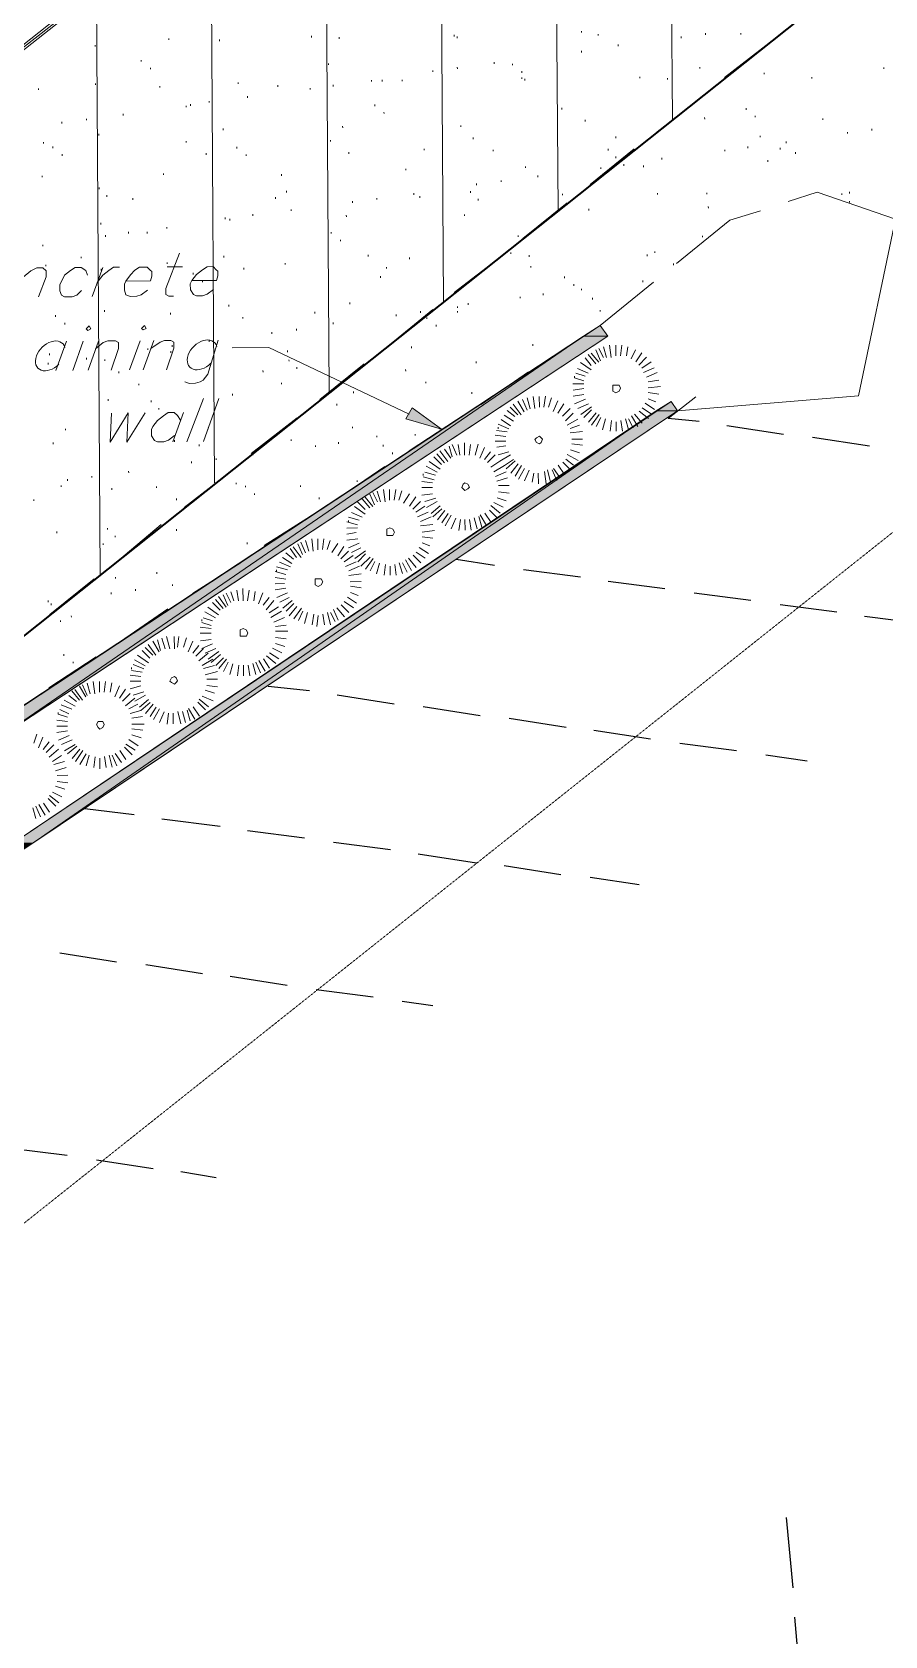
# Model space of a CAD drawing. Header units: inches. Extents: x -5728 to 15181, y 9834 to 15140.
# Drawn here: x 5529 to 5974, y 13325 to 14161 of the extents above; entities that cross this region are included whole.
import ezdxf

# ---------------------------------------------------------------- set-up
doc = ezdxf.new("R2010")
doc.units = ezdxf.units.IN
doc.header["$MEASUREMENT"] = 0
doc.linetypes.add('IMPORT-DASHEDX2 _4_', pattern=[0.1125, 0.075, -0.0375])
for name, color, linetype, lineweight in [('Building Setbacks', 1, 'IMPORT-DASHEDX2 _4_', 9), ('PDF_Geometry', 1, 'Continuous', 9), ('PDF_Solid Fills', 1, 'Continuous', 9), ('site plan converted for PDF_dwg', 1, 'Continuous', 9)]:
    doc.layers.add(name, color=color, linetype=linetype, lineweight=lineweight)

# ---------------------------------------------------------------- blocks, each defined once
blk = doc.blocks.new('site plan converted for PDF_dwg-1480341-SITE PLAN')
at = {"layer": 'PDF_Solid Fills', "lineweight": 15}
for points in [[(3700.12, 4128.2), (3712.92, 4128.2), (3708.92, 4133.8), (3705.03, 4131.32)], [(3382.52, 3921.8), (3395.32, 3921.8), (3700.12, 4128.2), (3400.93, 3933.76)], [(3395.32, 3921.8), (3700.12, 4128.2), (3712.92, 4128.2), (3413.6, 3933.68)], [(3625.72, 4080.2), (3607.32, 4085.8), (3610.52, 4091.4)], [(3737.72, 4089), (3748.92, 4089), (3745.72, 4093.8)], [(3400.92, 3865.8), (3411.32, 3865.8), (3737.72, 4089), (3502.45, 3933.08)], [(3411.32, 3865.8), (3737.72, 4089), (3748.92, 4089), (3512.98, 3933.01)], [(3404.12, 3861), (3400.92, 3865.8), (3411.32, 3865.8)]]:
    blk.add_hatch(color=155, dxfattribs=at).paths.add_polyline_path(points, flags=0)
at = {"layer": 'Building Setbacks', "color": 147}
blk.add_line((987.35, 1770.42), (4303.47, 4372.18), dxfattribs=at)
at = {"layer": 'PDF_Geometry', "color": 155, "lineweight": 15}
for p, q in [((3747.32, 4241), (3747.32, 4546.6)), ((3687.32, 4193.8), (3687.32, 4499.4)), ((3627.32, 4146.6), (3627.32, 4452.2)), ((3567.32, 4100.2), (3567.32, 4405)), ((3507.32, 4053), (3507.32, 4357.8)), ((3447.32, 4005.8), (3447.32, 4310.6)), ((3428.12, 4295.4), (3404.12, 4277)), ((3484.92, 4285), (3484.92, 4284.2)), ((3511.32, 4284.2), (3511.32, 4283.4)), ((3559.32, 4285.8), (3559.32, 4285)), ((3573.72, 4285), (3573.72, 4284.2)), ((3633.72, 4285.8), (3633.72, 4285)), ((3635.32, 4285), (3635.32, 4284.2)), ((3700.12, 4287.4), (3700.12, 4286.6)), ((3708.92, 4285.8), (3708.92, 4285)), ((3752.12, 4284.2), (3752.12, 4283.4)), ((3764.92, 4285.8), (3764.92, 4285)), ((3783.32, 4285.8), (3783.32, 4285)), ((3446.52, 4281.8), (3446.52, 4281)), ((3687.32, 4275.4), (3687.32, 4274.6)), ((3700.12, 4277), (3700.12, 4276.2)), ((3719.32, 4280.2), (3719.32, 4279.4)), ((3774.52, 4262.6), (3798.52, 4281)), ((3470.52, 4273.8), (3470.52, 4273)), ((3475.32, 4269.8), (3475.32, 4269)), ((3568.12, 4271.4), (3568.12, 4270.6)), ((3622.52, 4267.4), (3622.52, 4266.6)), ((3635.32, 4269), (3635.32, 4268.2)), ((3654.52, 4271.4), (3654.52, 4270.6)), ((3664.12, 4270.6), (3664.12, 4269.8)), ((3668.92, 4266.6), (3668.92, 4265.8)), ((3761.72, 4268.2), (3761.72, 4267.4)), ((3857.72, 4267.4), (3857.72, 4266.6)), ((3416.92, 4259.4), (3416.92, 4258.6)), ((3446.52, 4261.8), (3446.52, 4261)), ((3480.12, 4260.2), (3480.12, 4259.4)), ((3520.92, 4261.8), (3520.92, 4261)), ((3541.72, 4260.2), (3541.72, 4259.4)), ((3558.52, 4258.6), (3558.52, 4257.8)), ((3570.52, 4260.2), (3570.52, 4259.4)), ((3590.52, 4262.6), (3590.52, 4261.8)), ((3596.12, 4262.6), (3596.12, 4261.8)), ((3606.52, 4262.6), (3606.52, 4261.8)), ((3668.92, 4263.4), (3668.92, 4262.6)), ((3670.52, 4262.6), (3670.52, 4261.8)), ((3730.52, 4263.4), (3730.52, 4262.6)), ((3744.92, 4262.6), (3744.92, 4261.8)), ((3795.32, 4265), (3795.32, 4264.2)), ((3820.12, 4262.6), (3820.12, 4261.8)), ((3496.12, 4250.6), (3496.12, 4249.8)), ((3505.72, 4252.2), (3505.72, 4251.4)), ((3525.72, 4254.6), (3525.72, 4253.8)), ((3739.32, 4234.6), (3763.32, 4253)), ((3428.92, 4241.8), (3428.92, 4241)), ((3441.72, 4243.4), (3441.72, 4242.6)), ((3460.92, 4245.8), (3460.92, 4245)), ((3493.72, 4249.8), (3493.72, 4249)), ((3592.12, 4249.8), (3592.12, 4249)), ((3596.92, 4245.8), (3596.92, 4245)), ((3689.72, 4247.4), (3689.72, 4246.6)), ((3764.12, 4241.8), (3764.12, 4241)), ((3785.72, 4246.6), (3785.72, 4245.8)), ((3790.52, 4242.6), (3790.52, 4241.8)), ((3448.12, 4235.4), (3448.12, 4234.6)), ((3512.92, 4237.8), (3512.92, 4237)), ((3575.32, 4238.6), (3575.32, 4237.8)), ((3636.92, 4238.6), (3636.92, 4237.8)), ((3701.72, 4241), (3701.72, 4240.2)), ((3825.72, 4241), (3825.72, 4240.2)), ((3838.52, 4233.8), (3838.52, 4233)), ((3851.32, 4235.4), (3851.32, 4234.6)), ((3419.32, 4231.4), (3419.32, 4230.6)), ((3424.12, 4229), (3424.12, 4228.2)), ((3428.92, 4225), (3428.92, 4224.2)), ((3493.72, 4231.4), (3493.72, 4230.6)), ((3504.12, 4225), (3504.12, 4224.2)), ((3520.12, 4228.2), (3520.12, 4227.4)), ((3568.92, 4231.4), (3568.92, 4230.6)), ((3578.52, 4225), (3578.52, 4224.2)), ((3617.72, 4226.6), (3617.72, 4225.8)), ((3643.32, 4232.2), (3643.32, 4231.4)), ((3653.72, 4225.8), (3653.72, 4225)), ((3704.12, 4207.4), (3727.32, 4225.8)), ((3713.72, 4225.8), (3713.72, 4225)), ((3717.72, 4232.2), (3717.72, 4231.4)), ((3728.12, 4225.8), (3728.12, 4225)), ((3774.52, 4225), (3774.52, 4224.2)), ((3786.52, 4226.6), (3786.52, 4225.8)), ((3792.92, 4232.2), (3792.92, 4231.4)), ((3803.32, 4225.8), (3803.32, 4225)), ((3806.52, 4229), (3806.52, 4228.2)), ((3524.92, 4224.2), (3524.92, 4223.4)), ((3670.52, 4217), (3670.52, 4216.2)), ((3717.72, 4221.8), (3717.72, 4221)), ((3721.72, 4217.8), (3721.72, 4217)), ((3732.12, 4217), (3732.12, 4216.2)), ((3741.72, 4221), (3741.72, 4220.2)), ((3796.92, 4219.4), (3796.92, 4218.6)), ((3811.32, 4223.4), (3811.32, 4222.6)), ((3418.52, 4213.8), (3418.52, 4213)), ((3481.72, 4214.6), (3481.72, 4213.8)), ((3543.32, 4213.8), (3543.32, 4213)), ((3608.12, 4216.2), (3608.12, 4215.4)), ((3644.92, 4208.2), (3644.92, 4207.4)), ((3657.72, 4209.8), (3657.72, 4209)), ((3676.92, 4212.2), (3676.92, 4211.4)), ((3709.72, 4216.2), (3709.72, 4215.4)), ((3448.12, 4207.4), (3448.12, 4206.6)), ((3452.12, 4203.4), (3452.12, 4202.6)), ((3465.72, 4201.8), (3465.72, 4201)), ((3540.12, 4201.8), (3540.12, 4201)), ((3545.72, 4205), (3545.72, 4204.2)), ((3592.92, 4201), (3592.92, 4200.2)), ((3612.12, 4203.4), (3612.12, 4202.6)), ((3615.32, 4201.8), (3615.32, 4201)), ((3641.72, 4204.2), (3641.72, 4203.4)), ((3645.72, 4200.2), (3645.72, 4199.4)), ((3689.72, 4202.6), (3689.72, 4201.8)), ((3739.32, 4202.6), (3739.32, 4201.8)), ((3764.92, 4202.6), (3764.92, 4201.8)), ((3835.32, 4201.8), (3835.32, 4201)), ((3839.32, 4202.6), (3839.32, 4201.8)), ((3513.72, 4191.4), (3513.72, 4190.6)), ((3528.12, 4193), (3528.12, 4192.2)), ((3548.12, 4195.4), (3548.12, 4194.6)), ((3576.92, 4192.2), (3576.92, 4191.4)), ((3580.12, 4199.4), (3580.12, 4198.6)), ((3638.52, 4192.2), (3638.52, 4191.4)), ((3668.92, 4179.4), (3692.12, 4197.8)), ((3703.32, 4194.6), (3703.32, 4193.8)), ((3765.72, 4195.4), (3765.72, 4194.6)), ((3839.32, 4197.8), (3839.32, 4197)), ((3448.92, 4189), (3448.92, 4188.2)), ((3463.32, 4184.2), (3463.32, 4183.4)), ((3472.92, 4184.2), (3472.92, 4183.4)), ((3483.32, 4186.6), (3483.32, 4185.8)), ((3516.12, 4190.6), (3516.12, 4189.8)), ((3568.92, 4183.4), (3568.92, 4182.6)), ((3418.52, 4177.8), (3418.52, 4177)), ((3451.32, 4182.6), (3451.32, 4181.8)), ((3573.72, 4179.4), (3573.72, 4178.6)), ((3666.52, 4181), (3666.52, 4180.2)), ((3762.52, 4180.2), (3762.52, 4179.4)), ((3420.12, 4167.4), (3420.12, 4166.6)), ((3438.52, 4171.4), (3438.52, 4170.6)), ((3483.32, 4168.2), (3483.32, 4167.4)), ((3512.92, 4171.4), (3512.92, 4170.6)), ((3544.92, 4167.4), (3544.92, 4166.6)), ((3588.12, 4171.4), (3588.12, 4170.6)), ((3609.72, 4169.8), (3609.72, 4169)), ((3632.92, 4151.4), (3656.92, 4169.8)), ((3662.52, 4172.2), (3662.52, 4171.4)), ((3672.12, 4170.6), (3672.12, 4169.8)), ((3733.72, 4170.6), (3733.72, 4169.8)), ((3737.72, 4172.2), (3737.72, 4171.4)), ((3444.12, 4150.6), (3449.72, 4165.8)), ((3448.92, 4165), (3448.92, 4164.2)), ((3483.32, 4165.8), (3491.32, 4165.8)), ((3496.92, 4162.6), (3496.92, 4161.8)), ((3501.72, 4158.6), (3501.72, 4157.8)), ((3523.32, 4165), (3523.32, 4164.2)), ((3594.52, 4160.2), (3594.52, 4159.4)), ((3597.72, 4165), (3597.72, 4164.2)), ((3672.92, 4165), (3672.92, 4164.2)), ((3690.52, 4159.4), (3690.52, 4158.6)), ((3747.32, 4165.8), (3747.32, 4165)), ((3679.32, 4150.6), (3679.32, 4149.8)), ((3695.32, 4155.4), (3695.32, 4154.6)), ((3699.32, 4153), (3699.32, 4152.2)), ((3731.32, 4157), (3731.32, 4156.2)), ((3450.52, 4143.4), (3450.52, 4142.6)), ((3484.92, 4141.8), (3484.92, 4141)), ((3515.32, 4145.8), (3515.32, 4145)), ((3560.12, 4141.8), (3560.12, 4141)), ((3578.52, 4146.6), (3578.52, 4145.8)), ((3597.72, 4123.4), (3621.72, 4142.6)), ((3615.32, 4141.8), (3615.32, 4141)), ((3634.52, 4144.2), (3634.52, 4143.4)), ((3634.52, 4141.8), (3634.52, 4141)), ((3640.12, 4145.8), (3640.12, 4145)), ((3667.32, 4149), (3667.32, 4148.2)), ((3704.92, 4148.2), (3704.92, 4147.4)), ((3708.92, 4141.8), (3708.92, 4141)), ((3424.92, 4141), (3424.92, 4140.2)), ((3429.72, 4137), (3429.72, 4136.2)), ((3522.52, 4139.4), (3522.52, 4138.6)), ((3550.52, 4133), (3550.52, 4132.2)), ((3569.72, 4136.2), (3569.72, 4135.4)), ((3602.52, 4140.2), (3602.52, 4139.4)), ((3618.52, 4138.6), (3618.52, 4137.8)), ((3623.32, 4134.6), (3623.32, 4133.8)), ((3430.52, 4127.4), (3424.92, 4112.2)), ((3439.32, 4127.4), (3433.72, 4112.2)), ((3441.72, 4112.2), (3447.32, 4127.4)), ((3468.92, 4127.4), (3463.32, 4112.2)), ((3470.52, 4112.2), (3476.12, 4127.4)), ((3485.72, 4125), (3485.72, 4124.2)), ((3504.92, 4127.4), (3504.92, 4126.6)), ((3537.72, 4131.4), (3537.72, 4130.6)), ((3420.92, 4116.2), (3420.92, 4115.4)), ((3421.72, 4121), (3421.72, 4120.2)), ((3440.92, 4118.6), (3440.92, 4117.8)), ((3450.52, 4117.8), (3450.52, 4117)), ((3472.92, 4123.4), (3472.92, 4122.6)), ((3484.92, 4121.8), (3484.92, 4121)), ((3545.72, 4121.8), (3545.72, 4121)), ((3546.52, 4117), (3546.52, 4116.2)), ((3610.52, 4123.4), (3610.52, 4122.6)), ((3673.72, 4124.2), (3673.72, 4123.4)), ((3700.92, 4117), (3704.12, 4113)), ((3702.52, 4118.6), (3706.52, 4113.8)), ((3704.12, 4119.4), (3708.12, 4114.6)), ((3706.52, 4121), (3708.92, 4115.4)), ((3708.12, 4121.8), (3710.52, 4117)), ((3710.52, 4122.6), (3712.12, 4117)), ((3713.72, 4123.4), (3714.52, 4117)), ((3716.92, 4123.4), (3716.92, 4117.8)), ((3720.12, 4123.4), (3719.32, 4117.8)), ((3723.32, 4122.6), (3722.52, 4117.8)), ((3727.32, 4121), (3724.92, 4116.2)), ((3730.52, 4119.4), (3727.32, 4114.6)), ((3732.92, 4117), (3728.92, 4113)), ((3457.72, 4111.4), (3457.72, 4110.6)), ((3532.92, 4111.4), (3532.92, 4110.6)), ((3550.52, 4113), (3550.52, 4112.2)), ((3562.52, 4096.2), (3585.72, 4114.6)), ((3607.32, 4111.4), (3607.32, 4110.6)), ((3644.12, 4115.4), (3644.12, 4114.6)), ((3671.32, 4109.8), (3646.52, 4093)), ((3696.12, 4109), (3700.92, 4107.4)), ((3696.92, 4111.4), (3702.52, 4109)), ((3698.52, 4114.6), (3704.12, 4110.6)), ((3735.32, 4114.6), (3730.52, 4111.4)), ((3736.92, 4111.4), (3731.32, 4109)), ((3738.52, 4109), (3732.92, 4106.6)), ((3468.12, 4105), (3468.12, 4104.2)), ((3516.92, 4099.4), (3516.92, 4098.6)), ((3542.52, 4105), (3542.52, 4104.2)), ((3580.12, 4100.2), (3580.12, 4099.4)), ((3617.72, 4105), (3617.72, 4104.2)), ((3641.72, 4099.4), (3641.72, 4098.6)), ((3694.52, 4103.4), (3700.12, 4103.4)), ((3694.52, 4100.2), (3700.12, 4101)), ((3739.32, 4105), (3733.72, 4104.2)), ((3740.12, 4101.8), (3733.72, 4101)), ((3452.12, 4097), (3452.12, 4096.2)), ((3474.52, 4096.2), (3474.52, 4095.4)), ((3478.52, 4092.2), (3478.52, 4091.4)), ((3492.92, 4074.6), (3501.72, 4097)), ((3501.72, 4074.6), (3509.72, 4097)), ((3571.32, 4093.8), (3571.32, 4093)), ((3661.72, 4091.4), (3665.72, 4087.4)), ((3663.32, 4093), (3667.32, 4087.4)), ((3665.72, 4094.6), (3668.92, 4089)), ((3668.12, 4095.4), (3670.52, 4089.8)), ((3670.52, 4096.2), (3672.12, 4090.6)), ((3673.72, 4097), (3674.52, 4090.6)), ((3676.92, 4097), (3676.92, 4091.4)), ((3680.12, 4097), (3679.32, 4091.4)), ((3683.32, 4096.2), (3681.72, 4091.4)), ((3686.52, 4094.6), (3684.12, 4089)), ((3689.72, 4093), (3686.52, 4088.2)), ((3694.52, 4097), (3700.12, 4097.8)), ((3695.32, 4093), (3700.92, 4095.4)), ((3696.92, 4090.6), (3702.52, 4093)), ((3698.52, 4087.4), (3704.12, 4091.4)), ((3736.92, 4089.8), (3732.12, 4093)), ((3739.32, 4097.8), (3733.72, 4098.6)), ((3733.72, 4095.4), (3737.72, 4093.8)), ((3758.52, 4096.2), (3744.12, 4085)), ((3491.32, 4089.8), (3485.72, 4074.6)), ((3526.52, 4068.2), (3550.52, 4086.6)), ((3633.72, 4085), (3608.92, 4069)), ((3655.32, 4082.6), (3660.92, 4080.2)), ((3656.92, 4085), (3661.72, 4081.8)), ((3658.52, 4087.4), (3663.32, 4084.2)), ((3660.12, 4089.8), (3664.12, 4086.6)), ((3692.92, 4090.6), (3688.92, 4086.6)), ((3694.52, 4088.2), (3690.52, 4084.2)), ((3696.92, 4085), (3691.32, 4081.8)), ((3700.12, 4085.8), (3704.12, 4089.8)), ((3702.52, 4083.4), (3706.52, 4088.2)), ((3704.12, 4081.8), (3708.12, 4087.4)), ((3706.52, 4081), (3708.92, 4085.8)), ((3709.72, 4079.4), (3711.32, 4085)), ((3713.72, 4078.6), (3714.52, 4084.2)), ((3716.92, 4078.6), (3716.92, 4083.4)), ((3720.12, 4078.6), (3719.32, 4084.2)), ((3723.32, 4079.4), (3721.72, 4085)), ((3725.72, 4080.2), (3723.32, 4085)), ((3728.12, 4081), (3724.92, 4086.6)), ((3730.52, 4082.6), (3726.52, 4087.4)), ((3733.72, 4085), (3728.92, 4089)), ((3735.32, 4087.4), (3730.52, 4090.6)), ((3423.32, 4074.6), (3423.32, 4073.8)), ((3429.72, 4081.8), (3429.72, 4081)), ((3486.52, 4075.4), (3486.52, 4074.6)), ((3504.12, 4081.8), (3504.12, 4081)), ((3547.32, 4075.4), (3547.32, 4074.6)), ((3579.32, 4081.8), (3579.32, 4081)), ((3592.12, 4077), (3592.12, 4076.2)), ((3612.12, 4077.8), (3612.12, 4077)), ((3624.92, 4081), (3624.92, 4080.2)), ((3653.72, 4077), (3659.32, 4076.2)), ((3654.52, 4079.4), (3660.12, 4078.6)), ((3655.32, 4081), (3655.32, 4080.2)), ((3697.72, 4081.8), (3692.92, 4080.2)), ((3699.32, 4078.6), (3692.92, 4077.8)), ((3699.32, 4074.6), (3693.72, 4074.6)), ((3499.32, 4073), (3499.32, 4072.2)), ((3508.12, 4065.8), (3508.12, 4065)), ((3527.32, 4068.2), (3527.32, 4067.4)), ((3560.12, 4072.2), (3560.12, 4071.4)), ((3572.12, 4073.8), (3572.12, 4073)), ((3595.32, 4072.2), (3595.32, 4071.4)), ((3600.12, 4068.2), (3600.12, 4067.4)), ((3621.72, 4065.8), (3625.72, 4061.8)), ((3623.32, 4067.4), (3627.32, 4062.6)), ((3624.92, 4069), (3628.92, 4063.4)), ((3627.32, 4069.8), (3630.52, 4065)), ((3629.72, 4071.4), (3631.32, 4065.8)), ((3631.32, 4072.2), (3633.72, 4066.6)), ((3634.52, 4072.2), (3635.32, 4066.6)), ((3637.72, 4073), (3637.72, 4066.6)), ((3640.92, 4072.2), (3640.12, 4066.6)), ((3644.92, 4072.2), (3643.32, 4066.6)), ((3648.12, 4070.6), (3645.72, 4065)), ((3651.32, 4068.2), (3648.12, 4064.2)), ((3653.72, 4066.6), (3649.72, 4062.6)), ((3653.72, 4073.8), (3659.32, 4073.8)), ((3654.52, 4070.6), (3659.32, 4071.4)), ((3655.32, 4066.6), (3660.92, 4068.2)), ((3696.92, 4063.4), (3691.32, 4066.6)), ((3692.92, 4069), (3697.72, 4067.4)), ((3699.32, 4071.4), (3693.72, 4072.2)), ((3462.52, 4059.4), (3462.52, 4058.6)), ((3491.32, 4040.2), (3515.32, 4058.6)), ((3495.32, 4064.2), (3495.32, 4063.4)), ((3596.12, 4061), (3571.32, 4044.2)), ((3616.92, 4057.8), (3622.52, 4056.2)), ((3617.72, 4061), (3623.32, 4057.8)), ((3619.32, 4063.4), (3624.92, 4059.4)), ((3659.32, 4057.8), (3653.72, 4055.4)), ((3659.32, 4059.4), (3664.12, 4063.4)), ((3661.72, 4057), (3665.72, 4061.8)), ((3664.12, 4055.4), (3667.32, 4061)), ((3665.72, 4053.8), (3668.92, 4059.4)), ((3668.92, 4053), (3671.32, 4058.6)), ((3680.12, 4051.4), (3679.32, 4057.8)), ((3682.52, 4052.2), (3680.92, 4058.6)), ((3685.72, 4053), (3683.32, 4058.6)), ((3687.32, 4054.6), (3684.12, 4059.4)), ((3689.72, 4056.2), (3686.52, 4061)), ((3692.92, 4058.6), (3688.92, 4062.6)), ((3694.52, 4061), (3690.52, 4064.2)), ((3427.32, 4052.2), (3427.32, 4051.4)), ((3430.52, 4055.4), (3430.52, 4054.6)), ((3443.32, 4057), (3443.32, 4056.2)), ((3453.72, 4050.6), (3453.72, 4049.8)), ((3476.92, 4051.4), (3476.92, 4050.6)), ((3518.52, 4053), (3518.52, 4052.2)), ((3523.32, 4051.4), (3523.32, 4050.6)), ((3552.12, 4051.4), (3552.12, 4050.6)), ((3581.72, 4053.8), (3581.72, 4053)), ((3615.32, 4053), (3620.92, 4052.2)), ((3615.32, 4049.8), (3620.92, 4049.8)), ((3616.12, 4057), (3616.12, 4056.2)), ((3616.12, 4055.4), (3621.72, 4053.8)), ((3660.12, 4054.6), (3654.52, 4053)), ((3660.92, 4050.6), (3655.32, 4050.6)), ((3672.92, 4052.2), (3673.72, 4057)), ((3676.12, 4051.4), (3676.12, 4057)), ((3412.92, 4045), (3412.92, 4044.2)), ((3487.32, 4045), (3487.32, 4044.2)), ((3528.12, 4047.4), (3528.12, 4046.6)), ((3561.72, 4045), (3561.72, 4044.2)), ((3581.72, 4042.6), (3585.72, 4038.6)), ((3584.12, 4044.2), (3588.12, 4039.4)), ((3585.72, 4045), (3589.72, 4040.2)), ((3588.12, 4046.6), (3590.52, 4041)), ((3589.72, 4047.4), (3592.12, 4042.6)), ((3592.12, 4048.2), (3593.72, 4042.6)), ((3595.32, 4049), (3596.12, 4042.6)), ((3598.52, 4049), (3598.52, 4043.4)), ((3601.72, 4049), (3600.92, 4043.4)), ((3604.92, 4048.2), (3603.32, 4043.4)), ((3608.92, 4046.6), (3605.72, 4041.8)), ((3612.12, 4045), (3608.92, 4040.2)), ((3614.52, 4042.6), (3610.52, 4038.6)), ((3615.32, 4045.8), (3620.92, 4046.6)), ((3616.92, 4042.6), (3622.52, 4044.2)), ((3617.72, 4039.4), (3623.32, 4042.6)), ((3657.72, 4039.4), (3652.92, 4041.8)), ((3654.52, 4044.2), (3659.32, 4042.6)), ((3660.92, 4046.6), (3655.32, 4047.4)), ((3558.52, 4036.2), (3532.92, 4020.2)), ((3576.92, 4034.6), (3582.52, 4033)), ((3576.92, 4033), (3576.92, 4032.2)), ((3578.52, 4037), (3584.12, 4034.6)), ((3580.12, 4040.2), (3585.72, 4036.2)), ((3616.92, 4040.2), (3612.12, 4037)), ((3618.52, 4037), (3612.92, 4034.6)), ((3620.12, 4034.6), (3614.52, 4032.2)), ((3620.12, 4036.2), (3624.92, 4040.2)), ((3620.92, 4034.6), (3625.72, 4038.6)), ((3623.32, 4033), (3627.32, 4037.8)), ((3625.72, 4031.4), (3628.92, 4036.2)), ((3627.32, 4029.8), (3630.52, 4035.4)), ((3630.52, 4028.2), (3632.92, 4033.8)), ((3634.52, 4027.4), (3635.32, 4033)), ((3637.72, 4027.4), (3637.72, 4033)), ((3640.92, 4027.4), (3640.12, 4033)), ((3644.12, 4028.2), (3642.52, 4033.8)), ((3646.52, 4029), (3644.92, 4034.6)), ((3648.92, 4029.8), (3645.72, 4035.4)), ((3651.32, 4031.4), (3648.12, 4036.2)), ((3654.52, 4033.8), (3650.52, 4037.8)), ((3656.12, 4036.2), (3651.32, 4040.2)), ((3424.92, 4028.2), (3424.92, 4027.4)), ((3451.32, 4029.8), (3451.32, 4029)), ((3455.32, 4025.8), (3455.32, 4025)), ((3456.12, 4012.2), (3479.32, 4031.4)), ((3487.32, 4029), (3487.32, 4028.2)), ((3576.12, 4032.2), (3581.72, 4030.6)), ((3576.12, 4029), (3581.72, 4029)), ((3576.12, 4025.8), (3580.92, 4026.6)), ((3620.92, 4030.6), (3614.52, 4029.8)), ((3621.72, 4027.4), (3615.32, 4026.6)), ((3620.92, 4023.4), (3615.32, 4024.2)), ((3448.92, 4021.8), (3448.92, 4021)), ((3524.12, 4021.8), (3524.12, 4021)), ((3544.12, 4016.2), (3548.12, 4013)), ((3546.52, 4018.6), (3549.72, 4013.8)), ((3548.12, 4019.4), (3552.12, 4013.8)), ((3550.52, 4021), (3552.92, 4015.4)), ((3552.12, 4021.8), (3554.52, 4016.2)), ((3554.52, 4022.6), (3556.12, 4017)), ((3557.72, 4023.4), (3558.52, 4017)), ((3560.92, 4023.4), (3560.92, 4017.8)), ((3564.12, 4023.4), (3563.32, 4017.8)), ((3567.32, 4022.6), (3565.72, 4017.8)), ((3571.32, 4021), (3568.12, 4016.2)), ((3574.52, 4019.4), (3571.32, 4014.6)), ((3576.92, 4017), (3572.92, 4013)), ((3576.12, 4022.6), (3581.72, 4023.4)), ((3576.92, 4018.6), (3582.52, 4021)), ((3578.52, 4016.2), (3583.32, 4018.6)), ((3580.12, 4013), (3585.72, 4017)), ((3616.92, 4013), (3612.12, 4016.2)), ((3618.52, 4015.4), (3613.72, 4018.6)), ((3615.32, 4021), (3619.32, 4019.4)), ((3520.92, 4011.4), (3495.32, 3995.4)), ((3539.32, 4009), (3544.92, 4007.4)), ((3539.32, 4007.4), (3539.32, 4006.6)), ((3540.92, 4011.4), (3546.52, 4009)), ((3542.52, 4013.8), (3547.32, 4010.6)), ((3579.32, 4014.6), (3574.52, 4011.4)), ((3580.92, 4011.4), (3575.32, 4009)), ((3582.52, 4009), (3576.92, 4006.6)), ((3581.72, 4011.4), (3585.72, 4015.4)), ((3583.32, 4009), (3588.12, 4013.8)), ((3585.72, 4007.4), (3589.72, 4013)), ((3588.12, 4006.6), (3590.52, 4011.4)), ((3591.32, 4005), (3592.92, 4010.6)), ((3595.32, 4004.2), (3596.12, 4009.8)), ((3598.52, 4004.2), (3598.52, 4009)), ((3601.72, 4004.2), (3600.92, 4009.8)), ((3604.92, 4005), (3603.32, 4010.6)), ((3607.32, 4005.8), (3604.92, 4010.6)), ((3609.72, 4006.6), (3606.52, 4012.2)), ((3612.12, 4008.2), (3608.12, 4013)), ((3614.52, 4010.6), (3610.52, 4014.6)), ((3420.92, 3985), (3444.12, 4003.4)), ((3455.32, 4004.2), (3455.32, 4003.4)), ((3476.92, 4006.6), (3476.92, 4005.8)), ((3484.92, 4000.2), (3484.92, 3999.4)), ((3538.52, 4006.6), (3544.12, 4005)), ((3538.52, 4003.4), (3544.12, 4002.6)), ((3538.52, 4000.2), (3543.32, 4000.2)), ((3583.32, 4005), (3576.92, 4004.2)), ((3583.32, 4001), (3577.72, 4001)), ((3420.12, 3992.2), (3420.12, 3991.4)), ((3421.72, 3990.6), (3421.72, 3989.8)), ((3452.92, 3996.2), (3452.92, 3995.4)), ((3465.72, 3997.8), (3465.72, 3997)), ((3505.72, 3990.6), (3509.72, 3986.6)), ((3507.32, 3992.2), (3511.32, 3987.4)), ((3508.92, 3993.8), (3512.92, 3988.2)), ((3511.32, 3994.6), (3513.72, 3989)), ((3512.92, 3995.4), (3515.32, 3990.6)), ((3515.32, 3996.2), (3516.92, 3991.4)), ((3518.52, 3997), (3519.32, 3991.4)), ((3521.72, 3997.8), (3521.72, 3991.4)), ((3524.92, 3997), (3524.12, 3991.4)), ((3528.12, 3996.2), (3527.32, 3991.4)), ((3532.12, 3995.4), (3529.72, 3989.8)), ((3535.32, 3993), (3532.12, 3989)), ((3537.72, 3991.4), (3533.72, 3986.6)), ((3538.52, 3997), (3544.12, 3997.8)), ((3539.32, 3993), (3544.92, 3995.4)), ((3540.92, 3990.6), (3545.72, 3993)), ((3542.52, 3987.4), (3547.32, 3991.4)), ((3579.32, 3987.4), (3574.52, 3990.6)), ((3580.92, 3989.8), (3576.12, 3993)), ((3583.32, 3997.8), (3577.72, 3998.6)), ((3577.72, 3995.4), (3581.72, 3993.8)), ((3432.12, 3984.2), (3432.12, 3983.4)), ((3482.52, 3987.4), (3457.72, 3970.6)), ((3500.92, 3982.6), (3505.72, 3981)), ((3501.72, 3985.8), (3507.32, 3982.6)), ((3503.32, 3988.2), (3508.92, 3984.2)), ((3540.12, 3988.2), (3535.32, 3985)), ((3541.72, 3985.8), (3536.12, 3982.6)), ((3543.32, 3982.6), (3537.72, 3980.2)), ((3544.12, 3985.8), (3548.12, 3989.8)), ((3545.72, 3983.4), (3549.72, 3988.2)), ((3548.12, 3981.8), (3552.12, 3987.4)), ((3550.52, 3981), (3552.92, 3985.8)), ((3553.72, 3979.4), (3555.32, 3985)), ((3557.72, 3978.6), (3558.52, 3984.2)), ((3560.12, 3977.8), (3560.92, 3983.4)), ((3564.12, 3978.6), (3563.32, 3984.2)), ((3567.32, 3978.6), (3565.72, 3985)), ((3569.72, 3980.2), (3567.32, 3985)), ((3571.32, 3981), (3568.92, 3986.6)), ((3574.52, 3982.6), (3570.52, 3987.4)), ((3576.92, 3985), (3572.92, 3989)), ((3426.52, 3981.8), (3426.52, 3981)), ((3499.32, 3977.8), (3504.92, 3977)), ((3499.32, 3974.6), (3504.92, 3974.6)), ((3500.12, 3981.8), (3500.12, 3981)), ((3500.12, 3980.2), (3504.92, 3978.6)), ((3544.12, 3978.6), (3538.52, 3977.8)), ((3544.92, 3975.4), (3538.52, 3975.4)), ((3468.92, 3965.8), (3472.92, 3961.8)), ((3470.52, 3967.4), (3474.52, 3963.4)), ((3472.12, 3969), (3476.12, 3963.4)), ((3474.52, 3970.6), (3477.72, 3965)), ((3476.92, 3971.4), (3478.52, 3965.8)), ((3479.32, 3972.2), (3480.92, 3966.6)), ((3481.72, 3973), (3483.32, 3966.6)), ((3485.72, 3973), (3485.72, 3966.6)), ((3488.12, 3973), (3487.32, 3967.4)), ((3492.12, 3972.2), (3490.52, 3967.4)), ((3495.32, 3970.6), (3492.92, 3965)), ((3498.52, 3968.2), (3495.32, 3964.2)), ((3500.92, 3966.6), (3496.92, 3962.6)), ((3499.32, 3970.6), (3504.92, 3971.4)), ((3500.12, 3966.6), (3505.72, 3969)), ((3501.72, 3964.2), (3507.32, 3966.6)), ((3541.72, 3964.2), (3536.92, 3966.6)), ((3544.12, 3971.4), (3538.52, 3972.2)), ((3538.52, 3969), (3543.32, 3967.4)), ((3444.92, 3962.6), (3420.12, 3946.6)), ((3428.12, 3964.2), (3428.12, 3963.4)), ((3432.92, 3960.2), (3432.92, 3959.4)), ((3464.12, 3958.6), (3469.72, 3956.2)), ((3464.92, 3961), (3470.52, 3957.8)), ((3466.52, 3963.4), (3472.12, 3959.4)), ((3503.32, 3964.2), (3498.52, 3960.2)), ((3505.72, 3961), (3500.12, 3957.8)), ((3506.52, 3957.8), (3500.92, 3956.2)), ((3503.32, 3961), (3508.92, 3965)), ((3504.92, 3959.4), (3509.72, 3963.4)), ((3507.32, 3957.8), (3511.32, 3961.8)), ((3508.92, 3956.2), (3512.92, 3961)), ((3511.32, 3954.6), (3513.72, 3959.4)), ((3514.52, 3953), (3516.12, 3958.6)), ((3518.52, 3952.2), (3519.32, 3957.8)), ((3521.72, 3952.2), (3521.72, 3957.8)), ((3524.92, 3952.2), (3524.12, 3957.8)), ((3528.12, 3953), (3526.52, 3958.6)), ((3530.52, 3953.8), (3528.12, 3959.4)), ((3532.92, 3954.6), (3529.72, 3960.2)), ((3535.32, 3956.2), (3532.12, 3961)), ((3538.52, 3958.6), (3533.72, 3962.6)), ((3540.12, 3961), (3535.32, 3964.2)), ((3440.12, 3949), (3441.72, 3943.4)), ((3443.32, 3949.8), (3444.12, 3943.4)), ((3446.52, 3949.8), (3446.52, 3944.2)), ((3449.72, 3949.8), (3448.92, 3944.2)), ((3452.92, 3949), (3452.12, 3944.2)), ((3462.52, 3953), (3468.12, 3952.2)), ((3462.52, 3949.8), (3468.12, 3949.8)), ((3463.32, 3957), (3463.32, 3956.2)), ((3463.32, 3955.4), (3468.92, 3954.6)), ((3508.12, 3954.6), (3501.72, 3953)), ((3508.12, 3950.6), (3502.52, 3950.6)), ((3430.52, 3942.6), (3434.52, 3939.4)), ((3432.12, 3945), (3436.12, 3940.2)), ((3433.72, 3945.8), (3437.72, 3940.2)), ((3436.12, 3947.4), (3439.32, 3941.8)), ((3437.72, 3948.2), (3440.12, 3942.6)), ((3456.92, 3947.4), (3454.52, 3941.8)), ((3460.12, 3945.8), (3456.92, 3941)), ((3462.52, 3943.4), (3458.52, 3939.4)), ((3464.92, 3941), (3460.12, 3937)), ((3462.52, 3945.8), (3468.12, 3947.4)), ((3464.12, 3942.6), (3469.72, 3944.2)), ((3464.92, 3939.4), (3470.52, 3942.6)), ((3505.72, 3939.4), (3500.12, 3941.8)), ((3501.72, 3945), (3506.52, 3943.4)), ((3508.12, 3946.6), (3502.52, 3947.4)), ((3425.72, 3935.4), (3430.52, 3933)), ((3426.52, 3937.8), (3432.12, 3935.4)), ((3428.12, 3940.2), (3433.72, 3937)), ((3466.52, 3937.8), (3461.72, 3935.4)), ((3467.32, 3936.2), (3472.12, 3940.2)), ((3470.52, 3933), (3474.52, 3937.8)), ((3472.92, 3931.4), (3476.12, 3936.2)), ((3474.52, 3929.8), (3477.72, 3935.4)), ((3477.72, 3928.2), (3480.12, 3933.8)), ((3481.72, 3927.4), (3482.52, 3933)), ((3484.92, 3927.4), (3484.92, 3933)), ((3488.92, 3927.4), (3487.32, 3933.8)), ((3491.32, 3928.2), (3489.72, 3933.8)), ((3493.72, 3929), (3492.12, 3934.6)), ((3496.12, 3929.8), (3492.92, 3935.4)), ((3498.52, 3931.4), (3495.32, 3936.2)), ((3501.72, 3934.6), (3497.72, 3938.6)), ((3503.32, 3936.2), (3498.52, 3940.2)), ((3424.12, 3929.8), (3429.72, 3929)), ((3424.12, 3926.6), (3429.72, 3926.6)), ((3424.12, 3923.4), (3429.72, 3924.2)), ((3468.92, 3931.4), (3463.32, 3930.6)), ((3469.72, 3927.4), (3463.32, 3927.4)), ((3468.92, 3924.2), (3463.32, 3925)), ((3413.72, 3922.6), (3412.12, 3917.8)), ((3416.92, 3921), (3414.52, 3915.4)), ((3420.12, 3918.6), (3416.92, 3914.6)), ((3422.52, 3917), (3418.52, 3913)), ((3424.92, 3919.4), (3430.52, 3921.8)), ((3426.52, 3917), (3432.12, 3919.4)), ((3428.12, 3913.8), (3433.72, 3917)), ((3429.72, 3912.2), (3434.52, 3916.2)), ((3463.32, 3911.4), (3459.32, 3915.4)), ((3464.92, 3913.8), (3460.12, 3917)), ((3466.52, 3916.2), (3461.72, 3919.4)), ((3463.32, 3921.8), (3468.12, 3920.2)), ((3424.92, 3914.6), (3420.12, 3910.6)), ((3426.52, 3911.4), (3421.72, 3908.2)), ((3428.12, 3908.2), (3422.52, 3906.6)), ((3432.12, 3909.8), (3436.12, 3914.6)), ((3433.72, 3908.2), (3437.72, 3913.8)), ((3436.12, 3906.6), (3439.32, 3912.2)), ((3439.32, 3905.8), (3440.92, 3911.4)), ((3443.32, 3905), (3444.12, 3910.6)), ((3446.52, 3904.2), (3446.52, 3909.8)), ((3449.72, 3905), (3448.92, 3910.6)), ((3452.92, 3905), (3451.32, 3911.4)), ((3455.32, 3905.8), (3452.92, 3911.4)), ((3457.72, 3907.4), (3454.52, 3912.2)), ((3460.12, 3909), (3456.92, 3913.8)), ((3428.92, 3905), (3423.32, 3903.4)), ((3429.72, 3901), (3424.12, 3901)), ((3424.92, 3886.6), (3420.12, 3890.6)), ((3426.52, 3889.8), (3421.72, 3892.2)), ((3423.32, 3895.4), (3428.12, 3893.8)), ((3429.72, 3897), (3424.12, 3897.8)), ((3412.92, 3878.6), (3411.32, 3884.2)), ((3415.32, 3879.4), (3412.92, 3885)), ((3417.72, 3880.2), (3414.52, 3885.8)), ((3420.12, 3881.8), (3416.92, 3886.6)), ((3423.32, 3885), (3419.32, 3889))]:
    blk.add_line(p, q, dxfattribs=at)
at = {"layer": 'PDF_Geometry', "color": 165, "lineweight": 25}
for p, q in [((3760.12, 4083.4), (3744.12, 4085)), ((3804.12, 4076.2), (3774.52, 4081)), ((3848.92, 4069.8), (3819.32, 4074.6)), ((3652.92, 4009), (3632.92, 4012.2)), ((3697.72, 4002.6), (3668.12, 4006.6)), ((3741.72, 3996.2), (3712.12, 4000.2)), ((3786.52, 3989.8), (3756.92, 3993.8)), ((3831.32, 3983.4), (3801.72, 3987.4)), ((3875.32, 3977), (3845.72, 3981)), ((3556.12, 3944.2), (3534.52, 3946.6)), ((3600.12, 3937), (3570.52, 3941.8)), ((3644.92, 3930.6), (3615.32, 3935.4)), ((3689.72, 3924.2), (3660.12, 3929)), ((3733.72, 3917.8), (3704.12, 3922.6)), ((3778.52, 3911.4), (3748.92, 3915.4)), ((3815.32, 3905.8), (3793.72, 3909)), ((3464.12, 3880.2), (3438.52, 3883.4)), ((3508.92, 3873.8), (3478.52, 3877.8)), ((3552.92, 3867.4), (3523.32, 3871.4)), ((3597.72, 3861), (3568.12, 3865)), ((3642.52, 3853.8), (3612.12, 3858.6)), ((3686.52, 3847.4), (3656.92, 3852.2)), ((3727.32, 3841.8), (3701.72, 3845.8)), ((3454.52, 3803.4), (3424.92, 3808.2)), ((3499.32, 3797), (3469.72, 3801.8)), ((3543.32, 3790.6), (3513.72, 3795.4)), ((3588.12, 3784.2), (3558.52, 3788.2)), ((3619.32, 3779.4), (3603.32, 3781.8)), ((3428.12, 3702.6), (3398.52, 3706.6)), ((3472.92, 3695.4), (3443.32, 3700.2)), ((3505.72, 3690.6), (3487.32, 3693.8)), ((3801.72, 3511.4), (3804.92, 3474.6)), ((3805.72, 3459.4), (3808.12, 3429.8))]:
    blk.add_line(p, q, dxfattribs=at)
at = {"layer": 'PDF_Geometry', "color": 157, "lineweight": 35, "flags": 128}
blk.add_lwpolyline([(1834.52, 362.6), (4520.12, 325), (4553.72, 4365.8), (4155.32, 4561), (679.32, 1833.8)], close=True, dxfattribs=at)
at = {"layer": 'PDF_Geometry', "color": 147, "flags": 128}
blk.add_lwpolyline([(3397.72, 4270.6), (3444.92, 4307.4), (3444.12, 4308.2), (3443.32, 4309), (3396.12, 4272.2), (3396.92, 4271.4), (3397.72, 4270.6), (3396.12, 4270.6), (3396.12, 4272.2)], dxfattribs=at)
at = {"layer": 'PDF_Geometry', "color": 155, "lineweight": 15, "flags": 128}
for points in [[(4090.52, 4273.8), (4061.72, 4280.2), (3989.72, 4261), (3863.32, 4188.2), (3843.32, 4096.2), (3748.92, 4089), (3404.12, 3861), (3161.72, 3677.8), (3098.52, 3560.2), (2981.72, 3456.2), (2940.12, 3397), (2523.32, 3073), (2161.72, 2769.8), (2062.52, 2687.4), (2060.12, 2472.2), (2195.32, 2394.6), (2096.92, 2289), (2048.92, 2209), (2038.52, 2017.8)], [(3880.92, 4198.6), (3863.32, 4188.2), (3822.52, 4202.6), (3807.32, 4197.8)], [(3792.92, 4193), (3776.92, 4188.2), (3748.92, 4165.8)], [(3489.72, 4173), (3482.52, 4154.6), (3482.52, 4151.4), (3484.12, 4150.6), (3486.52, 4150.6)], [(3408.12, 4161), (3412.12, 4164.2), (3415.32, 4165.8), (3418.52, 4165.8), (3420.12, 4164.2), (3420.12, 4161), (3416.12, 4150.6)], [(3441.72, 4161.8), (3440.92, 4164.2), (3438.52, 4165.8), (3435.32, 4165.8), (3432.92, 4164.2), (3429.72, 4161.8), (3428.12, 4158.6), (3427.32, 4157), (3427.32, 4153.8), (3428.12, 4151.4), (3429.72, 4150.6), (3433.72, 4150.6), (3436.12, 4151.4), (3438.52, 4153.8)], [(3447.32, 4158.6), (3449.72, 4161.8), (3452.92, 4164.2), (3455.32, 4165.8), (3458.52, 4165.8)], [(3461.72, 4158.6), (3474.52, 4158.6), (3475.32, 4161), (3475.32, 4163.4), (3474.52, 4164.2), (3472.92, 4165.8), (3468.92, 4165.8), (3466.52, 4164.2), (3464.12, 4161.8), (3461.72, 4158.6), (3460.92, 4157), (3460.92, 4153.8), (3461.72, 4151.4), (3464.12, 4150.6), (3467.32, 4150.6), (3469.72, 4151.4), (3472.92, 4153.8)], [(3496.12, 4158.6), (3508.92, 4158.6), (3509.72, 4161), (3509.72, 4163.4), (3508.92, 4164.2), (3507.32, 4165.8), (3504.12, 4165.8), (3501.72, 4164.2), (3498.52, 4161.8), (3496.12, 4158.6), (3495.32, 4157), (3495.32, 4153.8), (3496.92, 4151.4), (3498.52, 4150.6), (3501.72, 4150.6), (3504.12, 4151.4), (3507.32, 4153.8)], [(3736.92, 4156.2), (3708.92, 4133.8), (3684.12, 4117.8)], [(3445.72, 4123.4), (3449.72, 4126.6), (3452.12, 4127.4), (3456.12, 4127.4), (3457.72, 4126.6), (3457.72, 4123.4), (3453.72, 4112.2)], [(3474.52, 4123.4), (3479.32, 4126.6), (3481.72, 4127.4), (3484.92, 4127.4), (3486.52, 4126.6), (3486.52, 4123.4), (3482.52, 4112.2)], [(3509.72, 4127.4), (3504.12, 4109.8), (3501.72, 4106.6), (3500.12, 4105.8), (3497.72, 4105), (3494.52, 4105), (3492.12, 4105.8)], [(3608.92, 4088.2), (3536.12, 4123.4), (3516.92, 4123.4)], [(3695.32, 4107.4), (3695.32, 4106.6), (3700.12, 4105)], [(3453.72, 4089.8), (3452.92, 4074.6), (3462.52, 4089.8), (3461.72, 4074.6), (3471.32, 4089.8)], [(3489.72, 4085.8), (3488.12, 4088.2), (3486.52, 4089.8), (3483.32, 4089.8), (3480.92, 4088.2), (3477.72, 4085.8), (3475.32, 4082.6), (3474.52, 4081), (3474.52, 4077.8), (3476.12, 4075.4), (3477.72, 4074.6), (3480.92, 4074.6), (3483.32, 4075.4), (3486.52, 4077.8)], [(3661.72, 4066.6), (3656.12, 4063.4), (3651.32, 4060.2)], [(3663.32, 4064.2), (3658.52, 4061), (3652.92, 4057.8)], [(3424.92, 3933.8), (3424.92, 3933), (3429.72, 3931.4)], [(3472.92, 3938.6), (3468.12, 3934.6), (3462.52, 3933)]]:
    blk.add_lwpolyline(points, dxfattribs=at)
for points in [[(2972.12, 3484.2), (3083.32, 3681), (3386.52, 3916.2), (3712.92, 4128.2), (3708.92, 4133.8), (3382.52, 3921.8), (3078.52, 3685.8), (2965.72, 3487.4)], [(3440.92, 4133.8), (3441.72, 4133), (3443.32, 4133.8), (3442.52, 4135.4)], [(3469.72, 4133.8), (3470.52, 4133), (3472.12, 4133.8), (3471.32, 4135.4)], [(3719.32, 4101), (3718.52, 4102.6), (3715.32, 4102.6), (3715.32, 4099.4), (3716.92, 4098.6), (3718.52, 4099.4)], [(2977.72, 3461), (3093.72, 3564.2), (3156.92, 3681.8), (3400.92, 3865.8), (3745.72, 4093.8), (3748.92, 4089), (3404.12, 3861), (3161.72, 3677.8), (3098.52, 3560.2), (2981.72, 3456.2)], [(3678.52, 4074.6), (3677.72, 4075.4), (3676.92, 4076.2), (3675.32, 4075.4), (3674.52, 4074.6), (3675.32, 4073), (3676.92, 4072.2), (3677.72, 4073)], [(3640.12, 4049.8), (3639.32, 4051.4), (3637.72, 4052.2), (3636.92, 4051.4), (3636.12, 4049.8), (3636.92, 4049), (3637.72, 4048.2), (3639.32, 4049)], [(3600.92, 4026.6), (3600.12, 4028.2), (3598.52, 4029), (3596.92, 4028.2), (3596.92, 4025), (3600.12, 4025)], [(3563.32, 4001), (3562.52, 4002.6), (3559.32, 4002.6), (3559.32, 3999.4), (3560.92, 3998.6), (3562.52, 3999.4)], [(3524.12, 3974.6), (3523.32, 3976.2), (3521.72, 3977), (3520.12, 3976.2), (3520.12, 3973), (3523.32, 3973)], [(3487.32, 3949.8), (3486.52, 3951.4), (3485.72, 3952.2), (3484.12, 3951.4), (3483.32, 3949.8), (3484.12, 3949), (3485.72, 3948.2), (3486.52, 3949)], [(3448.92, 3927.4), (3448.12, 3929), (3445.72, 3929), (3444.92, 3927.4), (3445.72, 3925.8), (3446.52, 3925), (3448.12, 3925.8)]]:
    blk.add_lwpolyline(points, close=True, dxfattribs=at)
at = {"layer": 'PDF_Geometry', "color": 155, "lineweight": 15}
for centre in [(3422.1, 4119.81), (3501.3, 4119.81)]:
    blk.add_ellipse(centre, major_axis=(6.5, 6.36), ratio=0.686133, start_param=5.925031, end_param=11.003657, dxfattribs=at)
at = {"layer": 'PDF_Solid Fills', "color": 155, "lineweight": 15}
for p, q in [((3708.92, 4133.8), (3705.03, 4131.32)), ((3712.92, 4128.2), (3708.92, 4133.8)), ((3395.32, 3921.8), (3700.12, 4128.2)), ((3395.32, 3921.8), (3700.12, 4128.2)), ((3700.12, 4128.2), (3400.93, 3933.76)), ((3712.92, 4128.2), (3413.6, 3933.68)), ((3705.03, 4131.32), (3700.12, 4128.2)), ((3700.12, 4128.2), (3712.92, 4128.2)), ((3700.12, 4128.2), (3712.92, 4128.2)), ((3607.32, 4085.8), (3610.52, 4091.4)), ((3610.52, 4091.4), (3625.72, 4080.2)), ((3745.72, 4093.8), (3737.72, 4089)), ((3748.92, 4089), (3745.72, 4093.8)), ((3411.32, 3865.8), (3737.72, 4089)), ((3411.32, 3865.8), (3737.72, 4089)), ((3737.72, 4089), (3502.45, 3933.08)), ((3748.92, 4089), (3512.98, 3933.01)), ((3625.72, 4080.2), (3607.32, 4085.8)), ((3737.72, 4089), (3748.92, 4089)), ((3737.72, 4089), (3748.92, 4089)), ((3413.6, 3933.68), (3395.32, 3921.8)), ((3502.45, 3933.08), (3400.92, 3865.8)), ((3512.98, 3933.01), (3411.32, 3865.8)), ((3400.92, 3865.8), (3411.32, 3865.8)), ((3400.92, 3865.8), (3411.32, 3865.8)), ((3411.32, 3865.8), (3404.12, 3861))]:
    blk.add_line(p, q, dxfattribs=at)

msp = doc.modelspace()

# ---------------------------------------------------------------- block references
at = {"layer": 'site plan converted for PDF_dwg', "color": 147, "linetype": 'IMPORT-DASHEDX2 _4_', "rotation": 0.383349167194431}
msp.add_blockref('site plan converted for PDF_dwg-1480341-SITE PLAN', (2144.04, 9849.68), dxfattribs=at)

doc.saveas('drawing.dxf')
